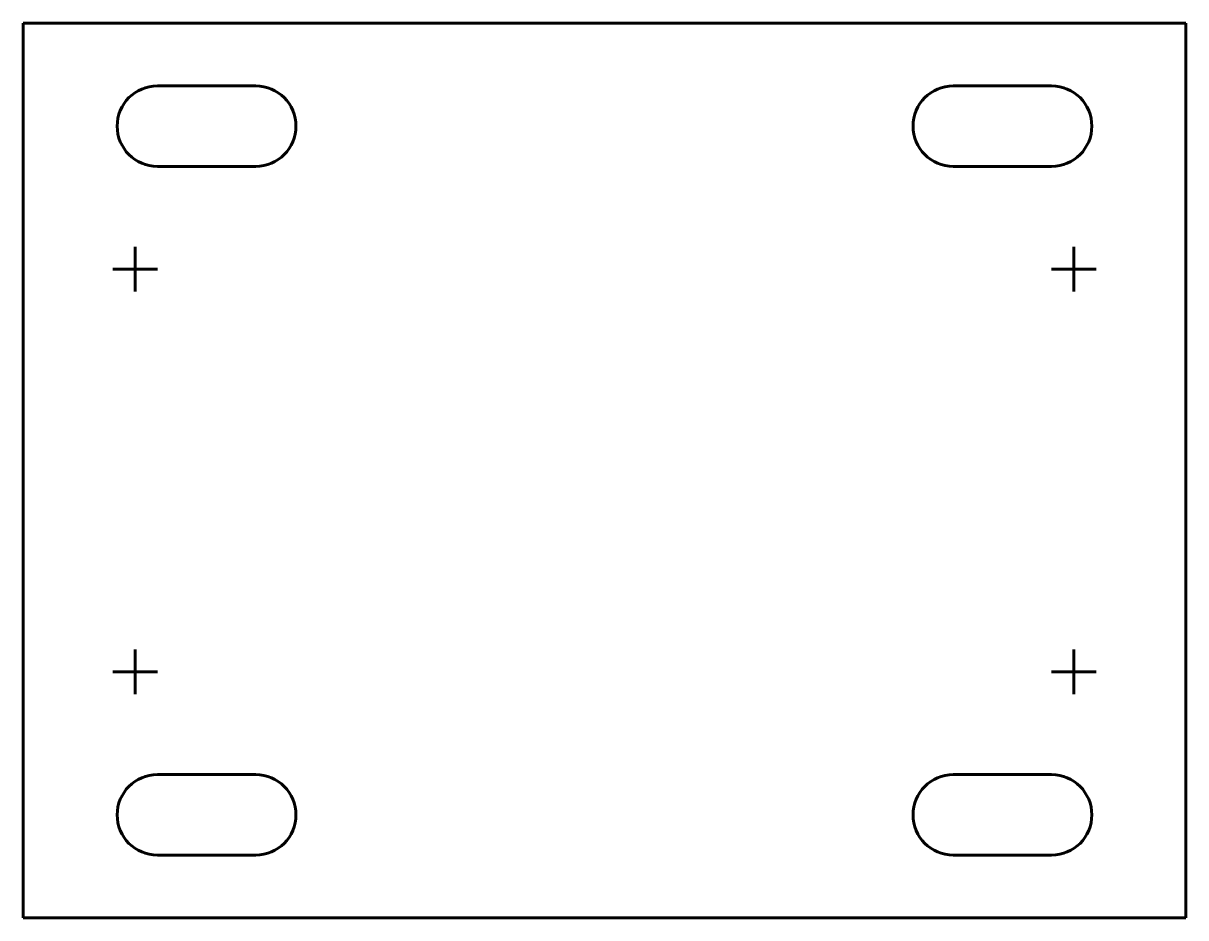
# Model space of a CAD drawing. Header units: millimetres. Extents: x 0 to 260, y 0 to 200.
import ezdxf

# ---------------------------------------------------------------- set-up
doc = ezdxf.new("R2010")
doc.units = ezdxf.units.MM
doc.linetypes.add('K5LT32769', pattern=[0])
doc.linetypes.add('K5LT_BASIC', pattern=[0])
doc.layers.add('Системный слой', color=7, linetype='Continuous')

msp = doc.modelspace()

# ---------------------------------------------------------------- linework, layer by layer
at = {"layer": 'Системный слой', "color": 150, "linetype": 'K5LT32769', "lineweight": 60, "true_color": 0x0080ff}
for p, q in [((0, 200), (0, 0)), ((260, 200), (0, 200)), ((260, 0), (260, 200)), ((52, 186), (30, 186)), ((230, 186), (208, 186)), ((52, 168), (30, 168)), ((230, 168), (208, 168)), ((52, 32), (30, 32)), ((230, 32), (208, 32)), ((52, 14), (30, 14)), ((230, 14), (208, 14)), ((0, 0), (260, 0))]:
    msp.add_line(p, q, dxfattribs=at)
at = {"layer": 'Системный слой', "color": 150, "linetype": 'K5LT_BASIC', "lineweight": 60, "true_color": 0x0080ff}
for p, q in [((25, 140), (25, 150)), ((235, 140), (235, 150)), ((20, 145), (30, 145)), ((230, 145), (240, 145)), ((25, 50), (25, 60)), ((235, 50), (235, 60)), ((20, 55), (30, 55)), ((230, 55), (240, 55))]:
    msp.add_line(p, q, dxfattribs=at)
at = {"layer": 'Системный слой', "color": 150, "linetype": 'K5LT32769', "lineweight": 60, "true_color": 0x0080ff}
for centre, start, end in [((30, 177), 90, 270), ((52, 177), 270, 90), ((208, 177), 90, 270), ((230, 177), 270, 90), ((30, 23), 90, 270), ((52, 23), 270, 90), ((208, 23), 90, 270), ((230, 23), 270, 90)]:
    msp.add_arc(centre, 9, start, end, dxfattribs=at)

doc.saveas('drawing.dxf')
